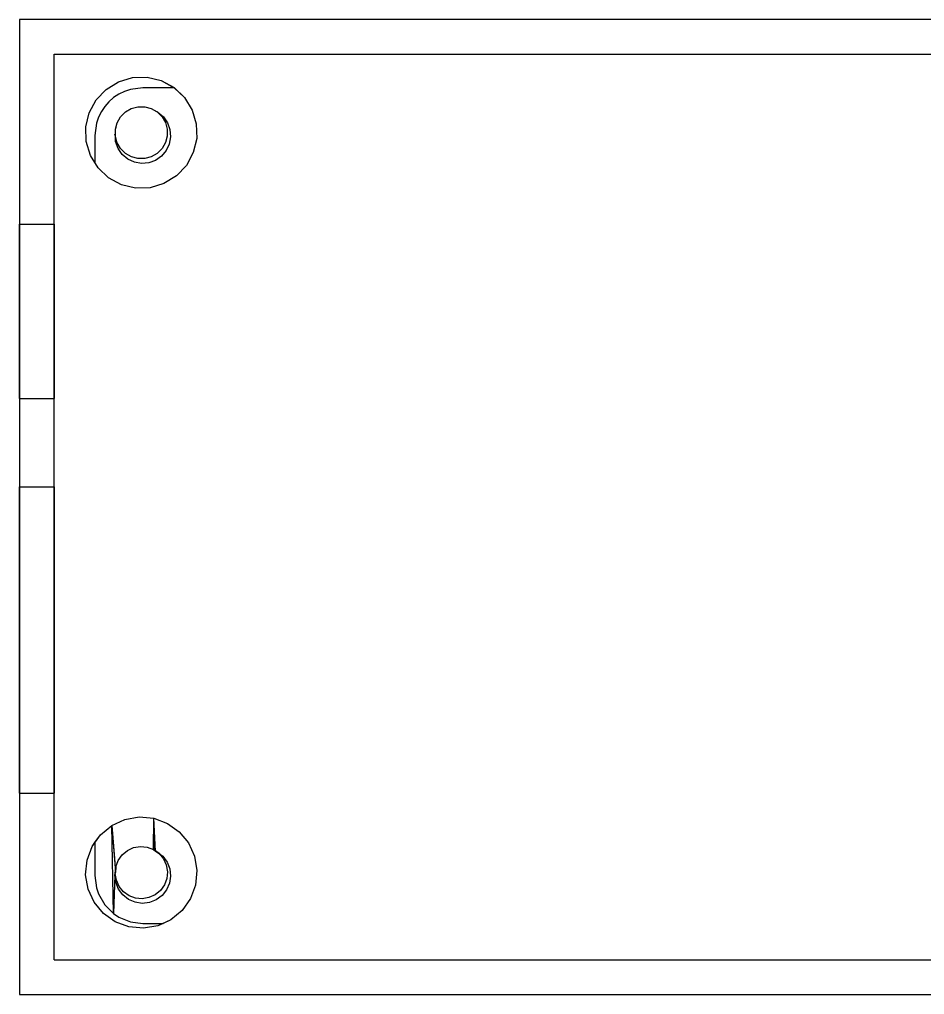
# Model space of a CAD drawing. Header units: metres. Extents: x 3 to 107, y 3 to 59.
# Drawn here: x 3 to 55, y 3 to 59 of the extents above; entities that cross this region are included whole.
import ezdxf

# ---------------------------------------------------------------- set-up
doc = ezdxf.new("R2010")
doc.units = ezdxf.units.M

msp = doc.modelspace()

# ---------------------------------------------------------------- linework, layer by layer
at = {"layer": 'onewiredbox'}
for p, q in [((107, 59, -2), (3, 59, -2)), ((3, 59, -2), (3, 3, -2)), ((107, 59, 42.3), (3, 59, 42.3)), ((3, 59, 42.3), (3, 59, -2)), ((3, 59, 42.3), (3, 3, 42.3)), ((5, 57), (105, 57)), ((5, 57, 42.3), (105, 57, 42.3)), ((5, 57), (5, 57, 42.3)), ((5, 5), (5, 57)), ((5, 5, 42.3), (5, 57, 42.3)), ((8.698, 55.423), (9.499, 55.66)), ((8.698, 55.423, 15), (9.499, 55.66, 15)), ((9.499, 55.66), (10.334, 55.683)), ((9.499, 55.66, 15), (10.334, 55.683, 15)), ((9.499, 55.66), (9.499, 55.66, 15)), ((10.334, 55.683), (11.146, 55.488)), ((10.334, 55.683), (10.334, 55.683, 15)), ((10.334, 55.683, 15), (11.146, 55.488, 15)), ((11.146, 55.488), (11.88, 55.089)), ((11.146, 55.488, 15), (11.894, 55.082, 15)), ((11.146, 55.488), (11.146, 55.488, 15)), ((7.411, 54.38), (7.986, 54.986)), ((7.411, 54.38, 15), (7.986, 54.986, 15)), ((7.986, 54.986), (8.698, 55.423)), ((7.986, 54.986, 15), (8.698, 55.423, 15)), ((7.986, 54.986), (7.986, 54.986, 15)), ((8.698, 55.423), (8.698, 55.423, 15)), ((9.372, 54.988, 15), (9.032, 54.873, 15)), ((10.084, 55.082, 15), (9.372, 54.988, 15)), ((11.894, 55.082, 15), (10.084, 55.082, 15)), ((11.88, 55.089), (12.486, 54.514)), ((11.88, 55.089), (11.894, 55.082, 15)), ((11.894, 55.082, 15), (12.486, 54.514)), ((11.894, 55.082, 15), (12.486, 54.514, 15)), ((7.012, 53.646), (7.411, 54.38)), ((7.012, 53.646, 15), (7.411, 54.38, 15)), ((7.411, 54.38), (7.411, 54.38, 15)), ((8.41, 54.514, 15), (8.14, 54.277, 15)), ((8.709, 54.714, 15), (8.41, 54.514, 15)), ((9.032, 54.873, 15), (8.709, 54.714, 15)), ((12.486, 54.514), (12.923, 53.802)), ((12.486, 54.514, 15), (12.923, 53.802, 15)), ((12.486, 54.514), (12.486, 54.514, 15)), ((7.902, 54.006, 15), (7.703, 53.707, 15)), ((8.14, 54.277, 15), (7.902, 54.006, 15)), ((9.086, 53.689, 11), (9.425, 53.885, 11)), ((9.086, 53.689, 15), (9.425, 53.885, 15)), ((9.425, 53.885, 11), (9.803, 53.987, 11)), ((9.425, 53.885, 15), (9.803, 53.987, 15)), ((9.425, 53.885, 15), (9.425, 53.885, 11)), ((9.803, 53.987, 15), (9.803, 53.987, 11)), ((9.803, 53.987, 11), (10.194, 53.987, 11)), ((9.803, 53.987, 15), (10.194, 53.987, 15)), ((10.194, 53.987, 15), (10.194, 53.987, 11)), ((10.194, 53.987, 11), (10.573, 53.886, 11)), ((10.194, 53.987, 15), (10.573, 53.886, 15)), ((10.573, 53.886, 11), (10.912, 53.691, 11)), ((10.573, 53.886, 15), (10.573, 53.886, 11)), ((10.573, 53.886, 15), (10.865, 53.718, 15)), ((12.923, 53.802), (13.16, 53.001)), ((12.923, 53.802, 15), (13.16, 53.001, 15)), ((12.923, 53.802), (12.923, 53.802, 15)), ((6.817, 52.834), (7.012, 53.646)), ((6.817, 52.834, 15), (7.012, 53.646, 15)), ((7.012, 53.646), (7.012, 53.646, 15)), ((7.544, 53.384, 15), (7.428, 53.044, 15)), ((7.703, 53.707, 15), (7.544, 53.384, 15)), ((8.614, 53.073, 11), (8.809, 53.412, 11)), ((8.614, 53.073, 15), (8.809, 53.412, 15)), ((8.809, 53.412, 11), (9.086, 53.689, 11)), ((8.809, 53.412, 15), (9.086, 53.689, 15)), ((8.809, 53.412, 15), (8.809, 53.412, 11)), ((9.086, 53.689, 15), (9.086, 53.689, 11)), ((10.865, 53.718, 15), (10.912, 53.691, 15)), ((10.912, 53.691, 11), (11.189, 53.414, 11)), ((10.912, 53.691, 15), (10.912, 53.691, 11)), ((10.947, 53.679, 15), (10.912, 53.691, 11)), ((10.912, 53.691, 15), (10.947, 53.679, 15)), ((10.947, 53.679, 15), (11.189, 53.414, 11)), ((10.947, 53.679, 15), (11.189, 53.414, 15)), ((10.947, 53.679, 15), (11.267, 53.41, 15)), ((11.189, 53.414, 15), (11.189, 53.414, 11)), ((11.189, 53.414, 15), (11.385, 53.075, 15)), ((11.189, 53.414, 11), (11.385, 53.075, 11)), ((11.267, 53.41, 15), (11.505, 53.067, 15)), ((6.84, 51.999), (6.817, 52.834)), ((6.817, 52.834), (6.817, 52.834, 15)), ((6.84, 51.999, 15), (6.817, 52.834, 15)), ((7.428, 53.044, 15), (7.334, 52.332, 15)), ((8.513, 52.694, 11), (8.614, 53.073, 11)), ((8.513, 52.694, 15), (8.546, 52.821, 15)), ((8.513, 52.303, 11), (8.513, 52.694, 11)), ((8.513, 52.694, 15), (8.513, 52.694, 11)), ((8.513, 52.556, 15), (8.513, 52.694, 15)), ((8.546, 52.821, 15), (8.614, 53.073, 15)), ((8.614, 53.073, 15), (8.614, 53.073, 11)), ((11.385, 53.075, 15), (11.385, 53.075, 11)), ((11.385, 53.075, 11), (11.487, 52.697, 11)), ((11.385, 53.075, 15), (11.487, 52.697, 15)), ((11.487, 52.697, 11), (11.487, 52.306, 11)), ((11.487, 52.697, 15), (11.487, 52.697, 11)), ((11.487, 52.697, 15), (11.487, 52.306, 15)), ((11.505, 53.067, 15), (11.647, 52.674, 15)), ((11.647, 52.674, 15), (11.682, 52.258, 15)), ((13.16, 53.001), (13.183, 52.166)), ((13.16, 53.001, 15), (13.183, 52.166, 15)), ((13.16, 53.001), (13.16, 53.001, 15)), ((7.334, 52.332, 15), (7.334, 50.778, 15)), ((8.513, 52.303, 15), (8.486, 52.406, 15)), ((8.513, 52.303, 15), (8.513, 52.556, 15)), ((8.513, 52.303, 15), (8.513, 52.303, 11)), ((8.615, 51.925, 15), (8.513, 52.303, 15)), ((8.615, 51.925, 11), (8.513, 52.303, 11)), ((8.521, 51.99, 15), (8.513, 52.303, 15)), ((11.487, 52.306, 11), (11.386, 51.927, 11)), ((11.487, 52.306, 15), (11.386, 51.927, 15)), ((11.487, 52.306, 15), (11.487, 52.306, 11)), ((11.682, 52.258, 15), (11.609, 51.847, 15)), ((13.183, 52.166), (12.988, 51.354)), ((13.183, 52.166, 15), (12.988, 51.354, 15)), ((13.183, 52.166), (13.183, 52.166, 15)), ((7.077, 51.198), (6.84, 51.999)), ((7.077, 51.198, 15), (6.84, 51.999, 15)), ((6.84, 51.999), (6.84, 51.999, 15)), ((8.663, 51.597, 15), (8.521, 51.99, 15)), ((8.615, 51.925, 15), (8.615, 51.925, 11)), ((8.811, 51.586, 11), (8.615, 51.925, 11)), ((8.811, 51.586, 15), (8.615, 51.925, 15)), ((8.902, 51.254, 15), (8.663, 51.597, 15)), ((9.088, 51.309, 11), (8.811, 51.586, 11)), ((8.811, 51.586, 15), (8.811, 51.586, 11)), ((9.088, 51.309, 15), (8.811, 51.586, 15)), ((11.191, 51.588, 15), (10.914, 51.311, 15)), ((11.191, 51.588, 11), (10.914, 51.311, 11)), ((11.386, 51.927, 11), (11.191, 51.588, 11)), ((11.386, 51.927, 15), (11.191, 51.588, 15)), ((11.191, 51.588, 15), (11.191, 51.588, 11)), ((11.386, 51.927, 15), (11.386, 51.927, 11)), ((11.609, 51.847, 15), (11.431, 51.469, 15)), ((7.514, 50.486), (7.077, 51.198)), ((7.077, 51.198), (7.077, 51.198, 15)), ((7.334, 50.778, 15), (7.077, 51.198, 15)), ((9.221, 50.985, 15), (8.902, 51.254, 15)), ((9.427, 51.114, 15), (9.088, 51.309, 15)), ((9.088, 51.309, 15), (9.088, 51.309, 11)), ((9.427, 51.114, 11), (9.088, 51.309, 11)), ((9.599, 50.807, 15), (9.221, 50.985, 15)), ((9.427, 51.114, 15), (9.427, 51.114, 11)), ((9.806, 51.013, 11), (9.427, 51.114, 11)), ((9.806, 51.013, 15), (9.427, 51.114, 15)), ((9.806, 51.013, 15), (9.806, 51.013, 11)), ((10.197, 51.013, 11), (9.806, 51.013, 11)), ((10.197, 51.013, 15), (9.806, 51.013, 15)), ((10.575, 51.115, 11), (10.197, 51.013, 11)), ((10.575, 51.115, 15), (10.197, 51.013, 15)), ((10.197, 51.013, 15), (10.197, 51.013, 11)), ((10.914, 51.311, 11), (10.575, 51.115, 11)), ((10.914, 51.311, 15), (10.575, 51.115, 15)), ((10.575, 51.115, 15), (10.575, 51.115, 11)), ((11.162, 51.15, 15), (10.819, 50.911, 15)), ((10.914, 51.311, 15), (10.914, 51.311, 11)), ((11.431, 51.469, 15), (11.162, 51.15, 15)), ((12.988, 51.354), (12.589, 50.62)), ((12.988, 51.354, 15), (12.589, 50.62, 15)), ((12.988, 51.354), (12.988, 51.354, 15)), ((7.514, 50.486, 15), (7.334, 50.778, 15)), ((8.12, 49.911), (7.514, 50.486)), ((8.12, 49.911, 15), (7.514, 50.486, 15)), ((7.514, 50.486), (7.514, 50.486, 15)), ((10.01, 50.734, 15), (9.599, 50.807, 15)), ((10.426, 50.769, 15), (10.01, 50.734, 15)), ((10.819, 50.911, 15), (10.426, 50.769, 15)), ((12.589, 50.62), (12.014, 50.014)), ((12.589, 50.62, 15), (12.014, 50.014, 15)), ((12.589, 50.62), (12.589, 50.62, 15)), ((8.854, 49.512), (8.12, 49.911)), ((8.854, 49.512, 15), (8.12, 49.911, 15)), ((8.12, 49.911), (8.12, 49.911, 15)), ((12.014, 50.014), (11.302, 49.577)), ((12.014, 50.014, 15), (11.302, 49.577, 15)), ((12.014, 50.014), (12.014, 50.014, 15)), ((9.666, 49.317), (8.854, 49.512)), ((9.666, 49.317, 15), (8.854, 49.512, 15)), ((8.854, 49.512), (8.854, 49.512, 15)), ((10.501, 49.34), (9.666, 49.317)), ((10.501, 49.34, 15), (9.666, 49.317, 15)), ((9.666, 49.317), (9.666, 49.317, 15)), ((11.302, 49.577), (10.501, 49.34)), ((11.302, 49.577, 15), (10.501, 49.34, 15)), ((10.501, 49.34), (10.501, 49.34, 15)), ((11.302, 49.577), (11.302, 49.577, 15)), ((3, 47.239, 16.149), (3, 37.239, 16.149)), ((3, 47.239, 16.149), (5, 47.239, 16.149)), ((3, 37.239, 10.949), (3, 47.239, 10.949)), ((3, 47.239, 10.949), (5, 47.239, 10.949)), ((3, 47.239, 10.949), (3, 47.239, 16.149)), ((5, 47.239, 16.149), (5, 37.239, 16.149)), ((5, 37.239, 10.949), (5, 47.239, 10.949)), ((5, 47.239, 10.949), (5, 47.239, 16.149)), ((3, 37.239, 16.149), (5, 37.239, 16.149)), ((3, 37.239, 10.949), (5, 37.239, 10.949)), ((3, 37.239, 16.149), (3, 37.239, 10.949)), ((5, 37.239, 16.149), (5, 37.239, 10.949)), ((3, 32.156, 15.883), (3, 14.556, 15.883)), ((3, 32.156, 15.883), (5, 32.156, 15.883)), ((3, 14.556, 2.683), (3, 32.156, 2.683)), ((3, 32.156, 2.683), (3, 32.156, 15.883)), ((3, 32.156, 2.683), (5, 32.156, 2.683)), ((5, 32.156, 15.883), (5, 14.556, 15.883)), ((5, 32.156, 2.683), (5, 32.156, 15.883)), ((5, 14.556, 2.683), (5, 32.156, 2.683)), ((3, 14.556, 15.883), (3, 14.556, 2.683)), ((3, 14.556, 15.883), (5, 14.556, 15.883)), ((3, 14.556, 2.683), (5, 14.556, 2.683)), ((5, 14.556, 15.883), (5, 14.556, 2.683)), ((8.297, 12.709), (9.056, 13.058)), ((8.297, 12.709, 15), (9.056, 13.058, 15)), ((9.056, 13.058), (9.88, 13.198)), ((9.056, 13.058, 15), (9.88, 13.198, 15)), ((9.056, 13.058), (9.056, 13.058, 15)), ((9.88, 13.198), (10.712, 13.12)), ((9.88, 13.198, 15), (10.712, 13.12, 15)), ((9.88, 13.198), (9.88, 13.198, 15)), ((10.703, 11.325, 15), (10.712, 13.12, 15)), ((10.712, 13.12), (11.495, 12.829)), ((10.712, 13.12, 15), (11.495, 12.829, 15)), ((10.712, 13.12), (10.712, 13.12, 15)), ((10.744, 11.301, 14.986), (10.712, 13.12, 15)), ((10.82, 11.242, 15), (10.712, 13.12, 15)), ((7.654, 12.176), (8.297, 12.709)), ((7.654, 12.176, 15), (8.297, 12.709, 15)), ((8.297, 12.709), (8.297, 12.709, 15)), ((8.41, 7.65, 15), (8.297, 12.709, 15)), ((8.297, 12.709, 15), (8.521, 10.104, 15)), ((8.297, 12.709, 15), (8.508, 10.015, 15)), ((11.495, 12.829), (12.176, 12.346)), ((11.495, 12.829), (11.495, 12.829, 15)), ((11.495, 12.829, 15), (12.176, 12.346, 15)), ((12.176, 12.346), (12.709, 11.703)), ((12.176, 12.346, 15), (12.709, 11.703, 15)), ((12.176, 12.346), (12.176, 12.346, 15)), ((7.171, 11.495), (7.654, 12.176)), ((7.334, 11.725, 15), (7.654, 12.176, 15)), ((7.654, 12.176), (7.654, 12.176, 15)), ((6.88, 10.712), (7.171, 11.495)), ((6.88, 10.712, 15), (7.171, 11.495, 15)), ((7.171, 11.495, 15), (7.334, 11.725, 15)), ((7.171, 11.495), (7.171, 11.495, 15)), ((7.334, 11.725, 15), (7.334, 9.832, 15)), ((8.902, 11.022, 15), (9.204, 11.271, 15)), ((8.902, 11.022, 11), (9.204, 11.271, 11)), ((9.204, 11.271, 15), (9.56, 11.434, 15)), ((9.204, 11.271, 11), (9.56, 11.434, 11)), ((9.204, 11.271, 15), (9.204, 11.271, 11)), ((9.56, 11.434, 11), (9.946, 11.499, 11)), ((9.56, 11.434, 15), (9.946, 11.499, 15)), ((9.56, 11.434, 15), (9.56, 11.434, 11)), ((9.946, 11.499, 11), (10.336, 11.462, 11)), ((9.946, 11.499, 15), (9.946, 11.499, 11)), ((9.946, 11.499, 15), (10.336, 11.462, 15)), ((10.336, 11.462, 11), (10.703, 11.325, 11)), ((10.336, 11.462, 15), (10.336, 11.462, 11)), ((10.336, 11.462, 15), (10.703, 11.325, 15)), ((10.703, 11.325, 11), (10.82, 11.242, 11)), ((10.703, 11.325, 15), (10.703, 11.325, 11)), ((10.744, 11.301, 14.986), (10.703, 11.325, 15)), ((11.022, 11.098, 15), (10.703, 11.325, 11)), ((10.842, 11.232, 14.986), (10.703, 11.325, 11)), ((10.703, 11.325, 11), (10.744, 11.301, 14.986)), ((10.744, 11.301, 14.986), (10.82, 11.242, 15)), ((10.842, 11.232, 14.986), (10.744, 11.301, 14.986)), ((10.82, 11.242, 11), (11.022, 11.098, 11)), ((10.82, 11.242, 15), (10.842, 11.232, 14.986)), ((10.82, 11.242, 15), (10.882, 11.21, 15)), ((10.882, 11.21, 15), (10.842, 11.232, 14.986)), ((10.91, 11.202, 15), (10.882, 11.21, 15)), ((10.991, 11.127, 15), (10.91, 11.202, 15)), ((12.709, 11.703), (13.058, 10.944)), ((12.709, 11.703), (12.709, 11.703, 15)), ((12.709, 11.703, 15), (13.058, 10.944, 15)), ((6.802, 9.88), (6.88, 10.712)), ((6.802, 9.88, 15), (6.88, 10.712, 15)), ((6.88, 10.712), (6.88, 10.712, 15)), ((8.538, 10.336, 15), (8.675, 10.703, 15)), ((8.538, 10.336, 11), (8.675, 10.703, 11)), ((8.675, 10.703, 15), (8.902, 11.022, 15)), ((8.675, 10.703, 11), (8.902, 11.022, 11)), ((8.675, 10.703, 15), (8.675, 10.703, 11)), ((8.902, 11.022, 15), (8.902, 11.022, 11)), ((11.022, 11.098, 15), (10.991, 11.127, 15)), ((11.022, 11.098, 11), (11.271, 10.796, 11)), ((11.022, 11.098, 15), (11.022, 11.098, 11)), ((11.022, 11.098, 15), (11.271, 10.796, 15)), ((11.022, 11.098, 15), (11.237, 10.942, 15)), ((11.237, 10.942, 15), (11.485, 10.606, 15)), ((11.271, 10.796, 11), (11.434, 10.44, 11)), ((11.271, 10.796, 15), (11.434, 10.44, 15)), ((11.271, 10.796, 15), (11.271, 10.796, 11)), ((13.058, 10.944), (13.198, 10.12)), ((13.058, 10.944, 15), (13.198, 10.12, 15)), ((13.058, 10.944), (13.058, 10.944, 15)), ((8.538, 10.336, 11), (8.499, 9.958, 14.986)), ((8.501, 9.946, 11), (8.538, 10.336, 11)), ((8.538, 10.336, 11), (8.508, 10.015, 15)), ((8.521, 10.104, 15), (8.508, 10.015, 15)), ((8.538, 10.336, 11), (8.521, 10.104, 15)), ((8.521, 10.104, 15), (8.538, 10.336, 15)), ((8.538, 10.336, 15), (8.538, 10.336, 11)), ((11.434, 10.44, 11), (11.499, 10.054, 11)), ((11.434, 10.44, 15), (11.434, 10.44, 11)), ((11.434, 10.44, 15), (11.499, 10.054, 15)), ((11.485, 10.606, 15), (11.637, 10.217, 15)), ((11.637, 10.217, 15), (11.684, 9.802, 15)), ((13.198, 10.12), (13.12, 9.288)), ((13.198, 10.12, 15), (13.12, 9.288, 15)), ((13.198, 10.12), (13.198, 10.12, 15)), ((6.942, 9.056), (6.802, 9.88)), ((6.942, 9.056, 15), (6.802, 9.88, 15)), ((6.802, 9.88), (6.802, 9.88, 15)), ((7.334, 9.832, 15), (7.428, 9.12, 15)), ((8.484, 9.862, 15), (8.41, 7.65, 15)), ((8.484, 9.862, 15), (8.499, 9.958, 14.986)), ((8.531, 9.447, 15), (8.484, 9.862, 15)), ((8.499, 9.958, 14.986), (8.508, 10.015, 15)), ((8.499, 9.958, 14.986), (8.501, 9.946, 11)), ((8.566, 9.56, 15), (8.499, 9.958, 14.986)), ((8.566, 9.56, 11), (8.501, 9.946, 11)), ((8.531, 9.447, 15), (8.566, 9.56, 15)), ((8.566, 9.56, 15), (8.566, 9.56, 11)), ((8.729, 9.204, 15), (8.566, 9.56, 15)), ((8.729, 9.204, 11), (8.566, 9.56, 11)), ((11.462, 9.664, 11), (11.325, 9.297, 11)), ((11.462, 9.664, 15), (11.325, 9.297, 15)), ((11.499, 10.054, 11), (11.462, 9.664, 11)), ((11.499, 10.054, 15), (11.462, 9.664, 15)), ((11.462, 9.664, 15), (11.462, 9.664, 11)), ((11.499, 10.054, 15), (11.499, 10.054, 11)), ((11.684, 9.802, 15), (11.622, 9.389, 15)), ((7.291, 8.297), (6.942, 9.056)), ((6.942, 9.056), (6.942, 9.056, 15)), ((7.291, 8.297, 15), (6.942, 9.056, 15)), ((7.428, 9.12, 15), (7.544, 8.78, 15)), ((8.684, 9.058, 15), (8.531, 9.447, 15)), ((8.932, 8.722, 15), (8.684, 9.058, 15)), ((8.729, 9.204, 15), (8.729, 9.204, 11)), ((8.978, 8.902, 15), (8.729, 9.204, 15)), ((8.978, 8.902, 11), (8.729, 9.204, 11)), ((11.098, 8.978, 15), (10.796, 8.729, 15)), ((11.098, 8.978, 11), (10.796, 8.729, 11)), ((11.325, 9.297, 11), (11.098, 8.978, 11)), ((11.325, 9.297, 15), (11.098, 8.978, 15)), ((11.098, 8.978, 15), (11.098, 8.978, 11)), ((11.454, 9.006, 15), (11.194, 8.68, 15)), ((11.325, 9.297, 15), (11.325, 9.297, 11)), ((11.622, 9.389, 15), (11.454, 9.006, 15)), ((13.12, 9.288), (12.829, 8.505)), ((13.12, 9.288, 15), (12.829, 8.505, 15)), ((13.12, 9.288), (13.12, 9.288, 15)), ((7.544, 8.78, 15), (7.902, 8.158, 15)), ((9.258, 8.462, 15), (8.932, 8.722, 15)), ((8.978, 8.902, 15), (8.978, 8.902, 11)), ((9.297, 8.675, 15), (8.978, 8.902, 15)), ((9.297, 8.675, 11), (8.978, 8.902, 11)), ((9.641, 8.295, 15), (9.258, 8.462, 15)), ((9.664, 8.538, 15), (9.297, 8.675, 15)), ((9.297, 8.675, 15), (9.297, 8.675, 11)), ((9.664, 8.538, 11), (9.297, 8.675, 11)), ((9.664, 8.538, 15), (9.664, 8.538, 11)), ((10.054, 8.501, 15), (9.664, 8.538, 15)), ((10.054, 8.501, 11), (9.664, 8.538, 11)), ((10.44, 8.566, 15), (10.054, 8.501, 15)), ((10.44, 8.566, 11), (10.054, 8.501, 11)), ((10.054, 8.501, 15), (10.054, 8.501, 11)), ((10.796, 8.729, 15), (10.44, 8.566, 15)), ((10.796, 8.729, 11), (10.44, 8.566, 11)), ((10.44, 8.566, 15), (10.44, 8.566, 11)), ((10.858, 8.432, 15), (10.469, 8.279, 15)), ((10.796, 8.729, 15), (10.796, 8.729, 11)), ((11.194, 8.68, 15), (10.858, 8.432, 15)), ((12.829, 8.505), (12.346, 7.824)), ((12.829, 8.505, 15), (12.346, 7.824, 15)), ((12.829, 8.505), (12.829, 8.505, 15)), ((7.824, 7.654), (7.291, 8.297)), ((7.824, 7.654, 15), (7.291, 8.297, 15)), ((7.291, 8.297), (7.291, 8.297, 15)), ((7.902, 8.158, 15), (8.41, 7.65, 15)), ((10.054, 8.232, 15), (9.641, 8.295, 15)), ((10.469, 8.279, 15), (10.054, 8.232, 15)), ((8.505, 7.171), (7.824, 7.654)), ((7.824, 7.654), (7.824, 7.654, 15)), ((8.505, 7.171, 15), (7.824, 7.654, 15)), ((8.41, 7.65, 15), (8.709, 7.451, 15)), ((8.709, 7.451, 15), (9.372, 7.176, 15)), ((11.703, 7.291), (10.944, 6.942)), ((11.703, 7.291, 15), (11.248, 7.082, 15)), ((12.346, 7.824), (11.703, 7.291)), ((12.346, 7.824, 15), (11.703, 7.291, 15)), ((11.703, 7.291), (11.703, 7.291, 15)), ((12.346, 7.824), (12.346, 7.824, 15)), ((9.288, 6.88), (8.505, 7.171)), ((8.505, 7.171), (8.505, 7.171, 15)), ((9.288, 6.88, 15), (8.505, 7.171, 15)), ((10.12, 6.802), (9.288, 6.88)), ((9.288, 6.88), (9.288, 6.88, 15)), ((10.12, 6.802, 15), (9.288, 6.88, 15)), ((9.372, 7.176, 15), (10.084, 7.082, 15)), ((10.084, 7.082, 15), (11.248, 7.082, 15)), ((10.944, 6.942), (10.12, 6.802)), ((10.944, 6.942, 15), (10.12, 6.802, 15)), ((10.12, 6.802), (10.12, 6.802, 15)), ((11.248, 7.082, 15), (10.944, 6.942, 15)), ((10.944, 6.942), (10.944, 6.942, 15)), ((5, 5, 42.3), (105, 5, 42.3)), ((5, 5), (105, 5)), ((5, 5), (5, 5, 42.3)), ((3, 3, -2), (107, 3, -2)), ((3, 3, 42.3), (3, 3, -2)), ((3, 3, 42.3), (107, 3, 42.3))]:
    msp.add_line(p, q, dxfattribs=at)

doc.saveas('drawing.dxf')
